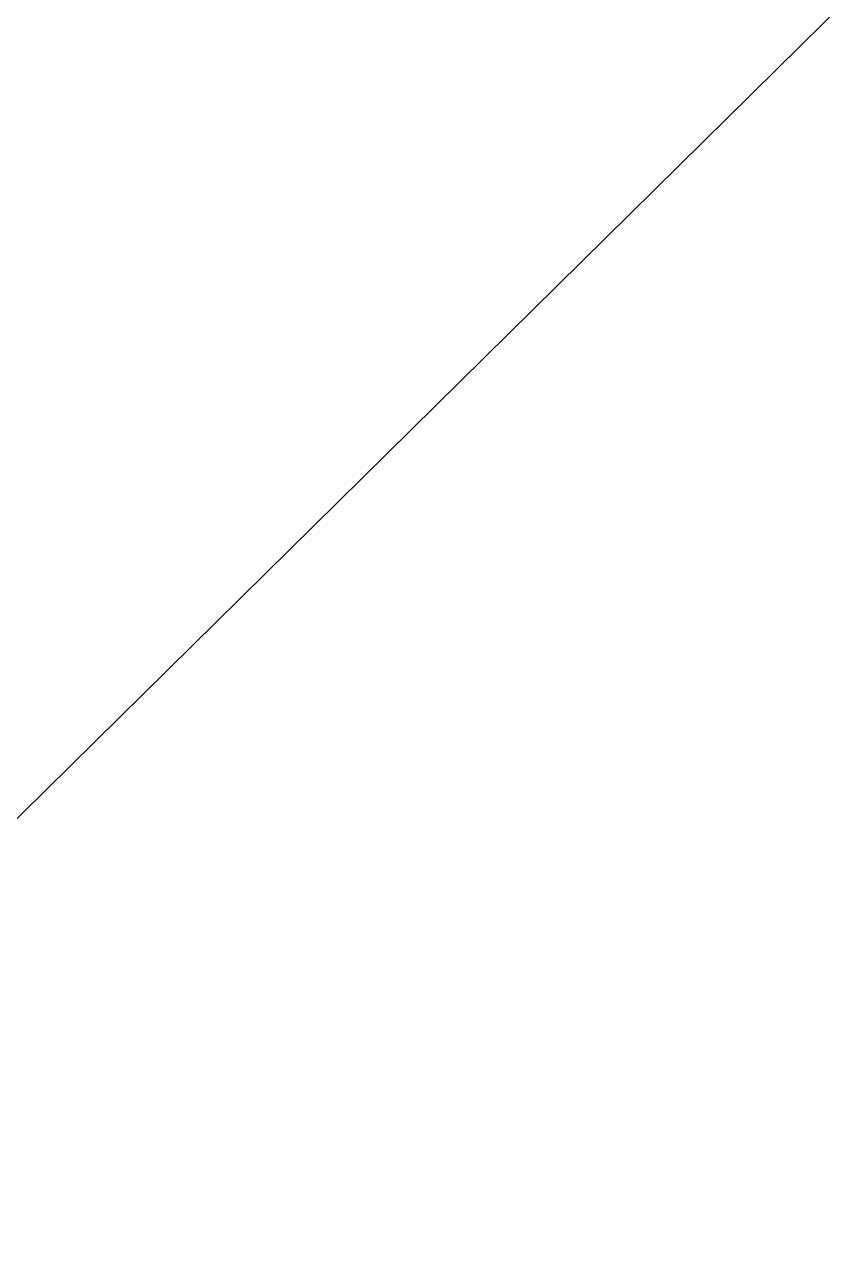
# Model space of a CAD drawing. Header units: inches. Extents: x -18 to 5357, y -8 to 5291.
# Drawn here: x 54.18 to 70.28, y 52.12 to 76.44 of the extents above; entities that cross this region are included whole.
import ezdxf

# ---------------------------------------------------------------- set-up
doc = ezdxf.new("R2010")
doc.units = ezdxf.units.IN
doc.layers.add('Top Solder', color=216, linetype='Continuous')

# ---------------------------------------------------------------- blocks, each defined once
blk = doc.blocks.new('14_VSON__4_3__21')
at = {"layer": 'Top Solder'}
blk.add_line((-0.8677630599999999, -2.27776278), (-5350.81607, -5279.0698711), dxfattribs=at)

msp = doc.modelspace()

# ---------------------------------------------------------------- block references
at = {"rotation": 180}
msp.add_blockref('14_VSON__4_3__21', (6.396720759999999, 12.36830648), dxfattribs=at)

doc.saveas('drawing.dxf')
